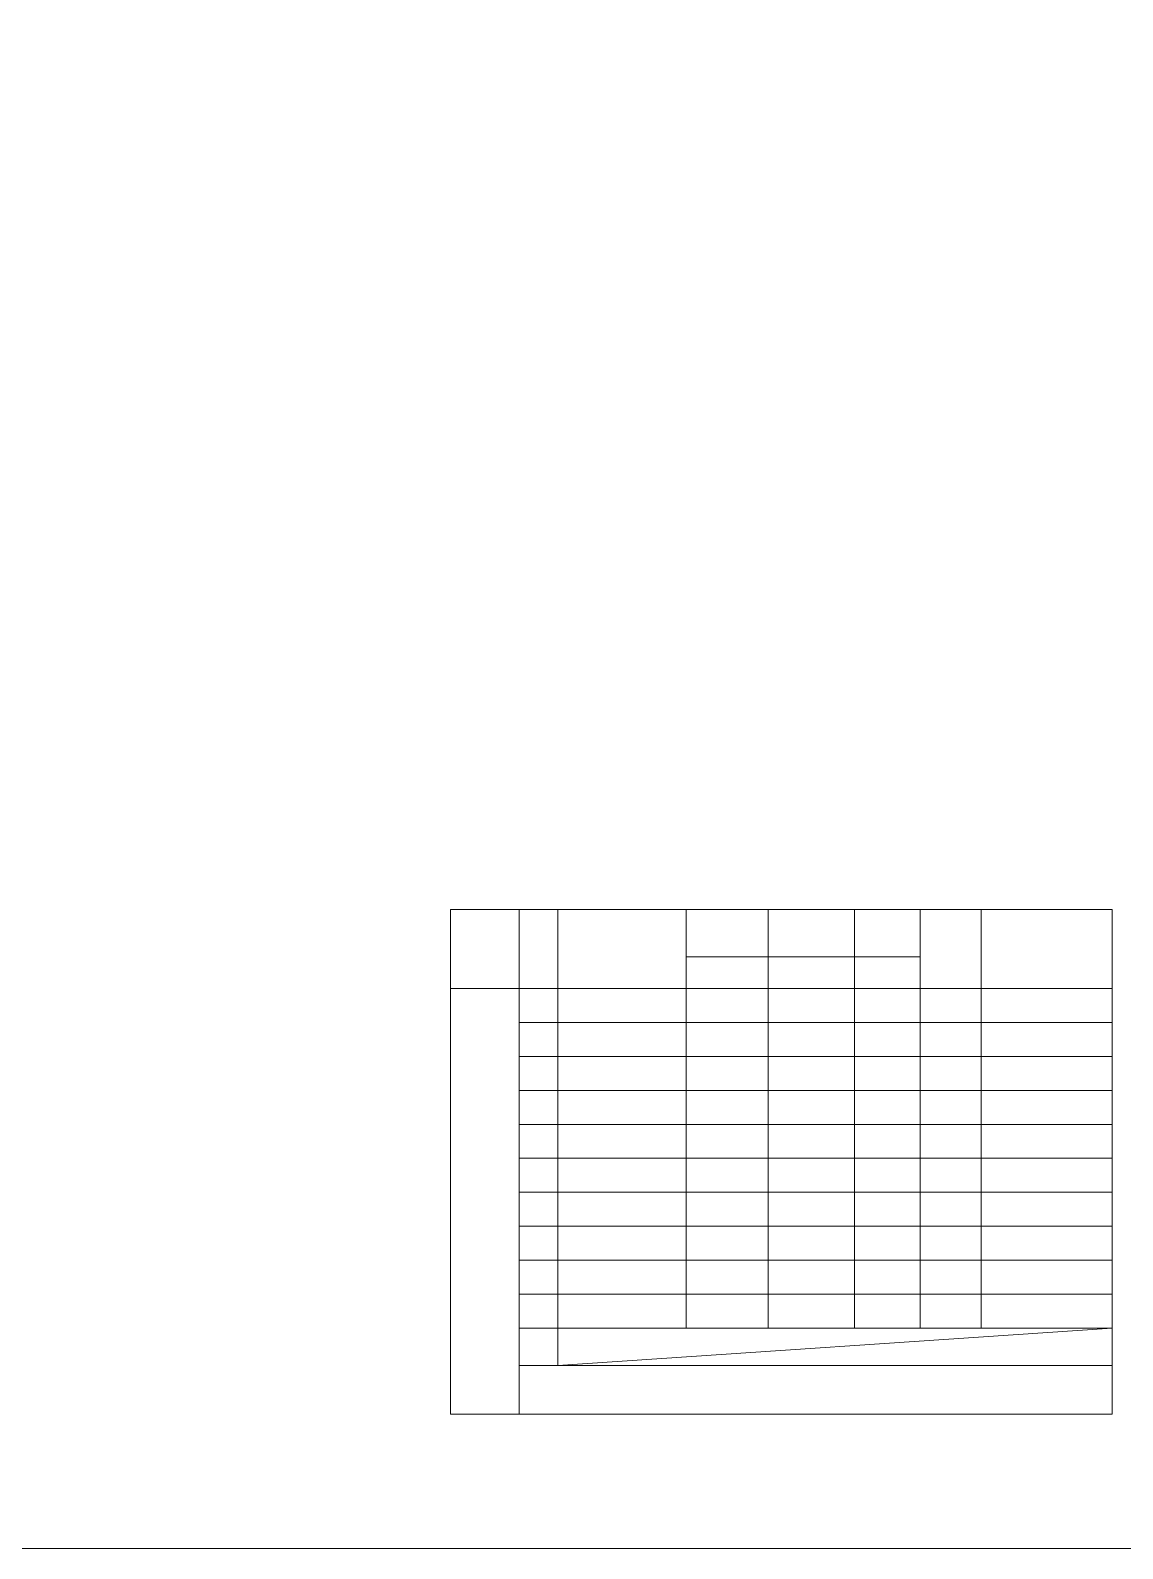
# Model space of a CAD drawing. Extents: x 485428 to 797698, y 56414 to 211814.
# Drawn here: x 711428 to 718818, y 113114 to 123382 of the extents above; entities that cross this region are included whole.
import ezdxf

# ---------------------------------------------------------------- set-up
doc = ezdxf.new("R2010")
doc.units = 0
doc.header["$LTSCALE"] = 1000
doc.header["$MEASUREMENT"] = 0
doc.layers.add('钢架', color=7, linetype='Continuous', lineweight=25)

msp = doc.modelspace()

# ---------------------------------------------------------------- linework, layer by layer
at = {"color": 1, "lineweight": 15}
for p, q in [((714270.1, 117435.4), (714270.1, 114024)), ((714735.9, 114024), (714735.9, 117435.4))]:
    msp.add_line(p, q, dxfattribs=at)
at = {"lineweight": 15}
for p, q in [((715865.6, 117116), (715865.6, 117435.4)), ((715865.6, 117435.4), (715865.6, 114606.2)), ((716419.4, 117435.4), (716419.4, 114606.2)), ((718747.8, 117435.4), (718747.8, 114024)), ((714995.9, 114353.6), (718747.8, 114606.2))]:
    msp.add_line(p, q, dxfattribs=at)
msp.add_lwpolyline([(704038.1, 123614.2), (718888.1, 123614.2), (718888.1, 113114.2), (704038.1, 113114.2)], close=True, dxfattribs=at)
at = {"layer": '钢架', "lineweight": 15}
for p, q in [((714270.1, 117435.4), (718747.8, 117435.4)), ((714995.9, 117435.4), (714995.9, 114353.6)), ((717003.4, 117435.4), (717003.4, 115524.3)), ((717448.4, 117435.4), (717448.4, 114606.2)), ((717861.1, 117435.4), (717861.1, 114606.2)), ((715865.6, 117116), (717448.4, 117116)), ((714270.1, 116901.4), (718747.8, 116901.4)), ((714735.9, 116671.9), (718747.8, 116671.9)), ((714735.9, 116442.4), (718747.8, 116442.4)), ((714735.9, 116212.9), (718747.8, 116212.9)), ((714735.9, 116212.9), (718747.8, 116212.9)), ((714735.9, 115983.4), (718747.8, 115983.4)), ((714735.9, 115753.8), (718747.8, 115753.8)), ((714735.9, 115524.3), (718747.8, 115524.3)), ((717003.4, 115524.3), (717003.4, 114606.2)), ((714735.9, 115294.8), (718747.8, 115294.8)), ((714735.9, 115065.3), (718747.8, 115065.3)), ((714735.9, 114835.8), (718747.8, 114835.8)), ((714735.9, 114606.2), (718747.8, 114606.2)), ((714735.9, 114606.2), (718747.8, 114606.2)), ((714735.9, 114606.2), (718747.8, 114606.2)), ((714735.9, 114606.2), (718747.8, 114606.2)), ((714735.9, 114353.6), (718747.8, 114353.6)), ((714270.1, 114024), (718747.8, 114024))]:
    msp.add_line(p, q, dxfattribs=at)

doc.saveas('drawing.dxf')
